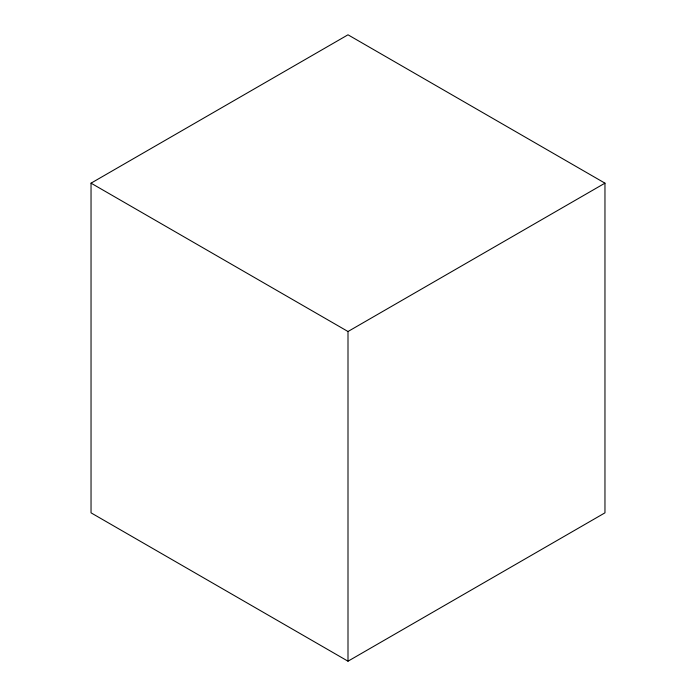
<?xml version="1.0" encoding="UTF-8"?>
<svg xmlns="http://www.w3.org/2000/svg" width="696" height="696" viewBox="0 0 696 696"><rect width="100%" height="100%" fill="white"/><g stroke="black" fill="none" stroke-linecap="round" stroke-linejoin="round"><path stroke-width="1.04" d="M91.037 183.161L348 34.8L604.963 183.161L604.963 512.839L348 661.2L91.037 512.839L91.037 183.161L348 331.514L604.963 183.161M348 331.514L348 661.2"/></g></svg>
